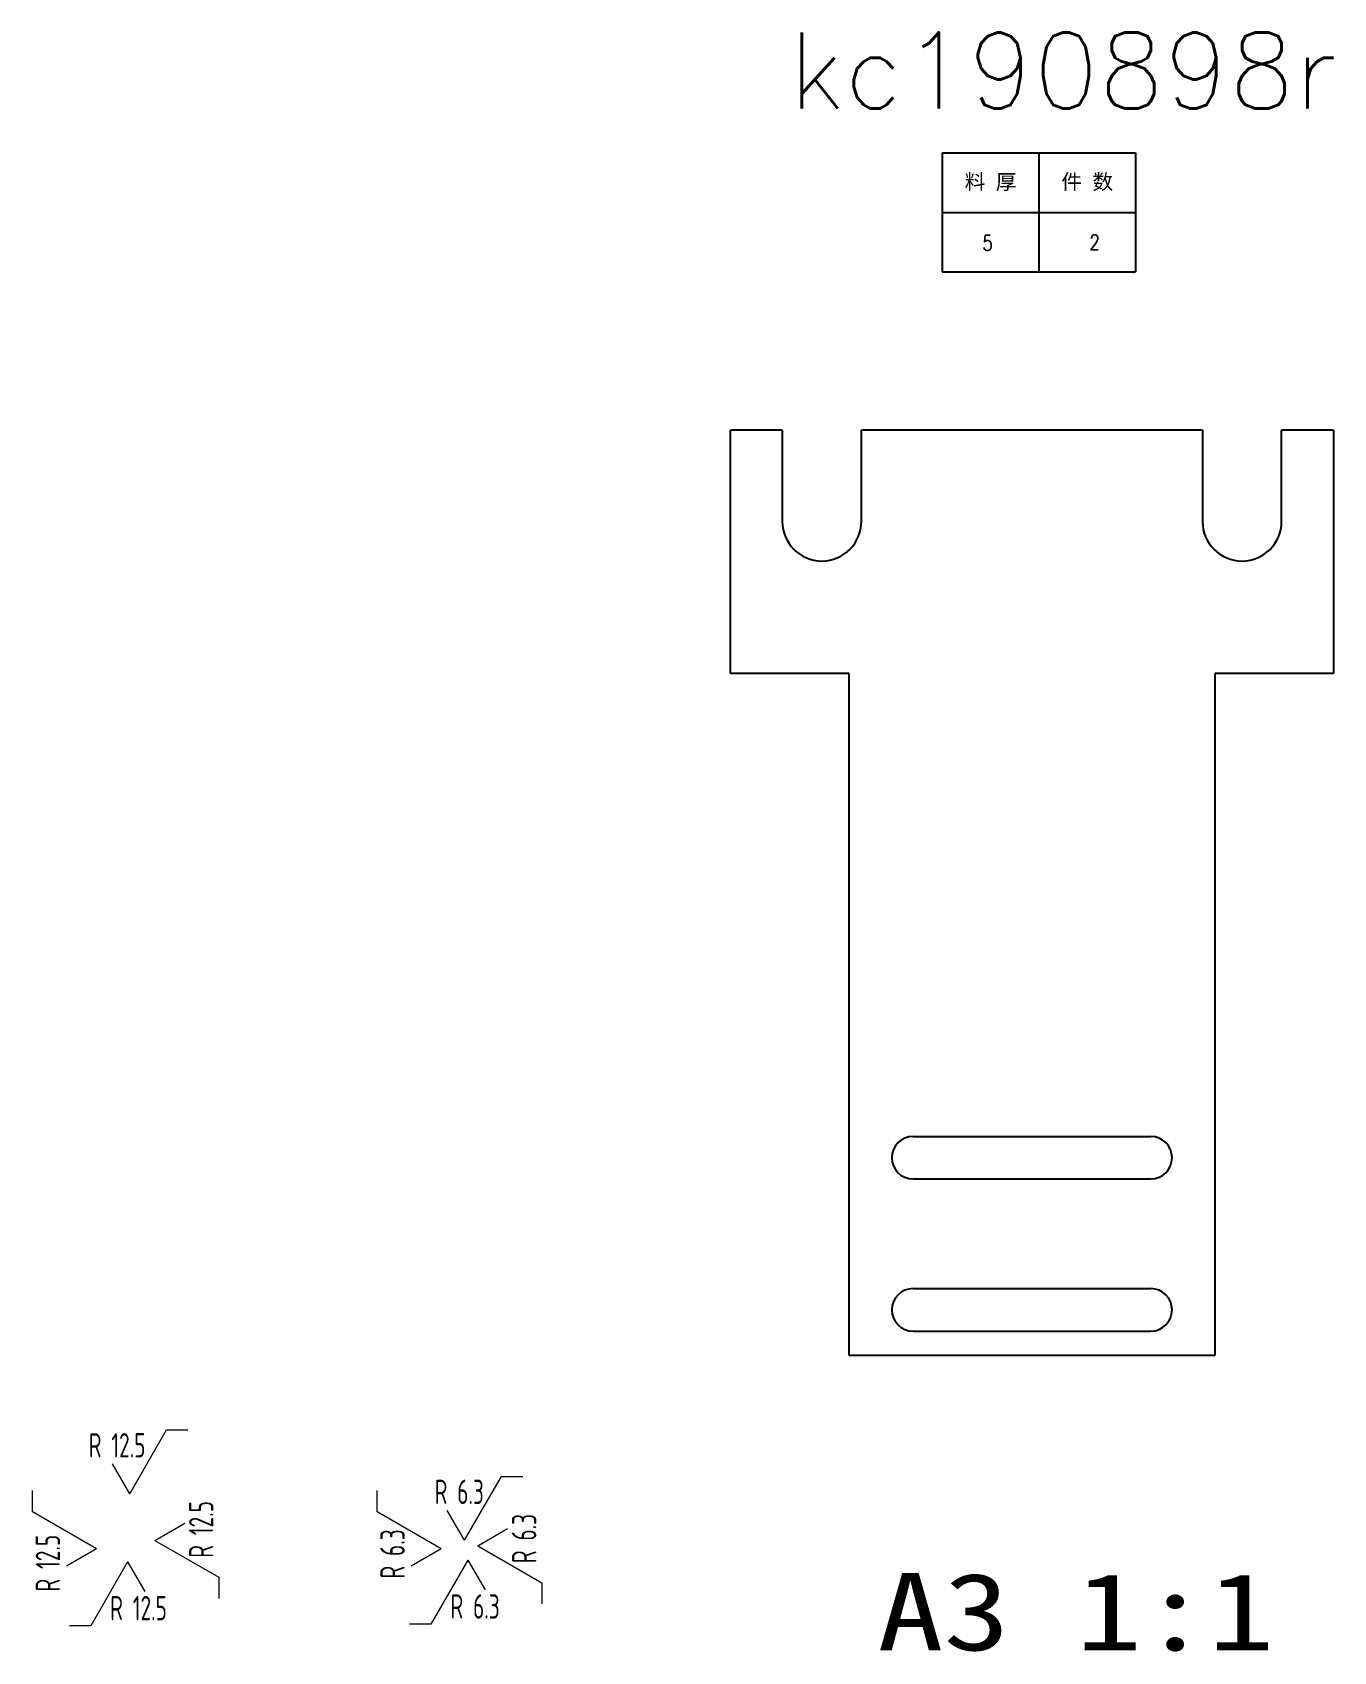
# Model space of a CAD drawing. Header units: millimetres. Extents: x 36361 to 54313, y -16165 to -10745.
# Drawn here: x 36837.1 to 37050.7, y -11010.6 to -10744.6 of the extents above; entities that cross this region are included whole.
import ezdxf
from ezdxf.enums import TextEntityAlignment as Align

# ---------------------------------------------------------------- set-up
doc = ezdxf.new("R2010")
doc.units = ezdxf.units.MM
for name, color, linetype, lineweight in [('123', 1, 'Continuous', 18), ('尺寸', 3, 'Continuous', 20), ('文字', 3, 'Continuous', 25), ('标注', 3, 'Continuous', 20)]:
    doc.layers.add(name, color=color, linetype=linetype, lineweight=lineweight)
doc.styles.add('DIM', font='txt.shx', dxfattribs={"width": 0.8, "bigfont": 'bigfont.shx'})
doc.styles.add('hztxt', font='ISOCP.SHX', dxfattribs={"width": 0.707, "bigfont": 'hztxt.shx'})
doc.styles.add('leroy', font='simplex.shx')
doc.styles.get("Standard").update_dxf_attribs({"font": 'simplex.shx', "bigfont": 'gbcbig.shx'})

# ---------------------------------------------------------------- blocks, each defined once
blk = doc.blocks.new('6.3-1')
at = {"layer": '标注'}
for p, q in [((0, 0), (-6.06, -10.5)), ((0, 0), (2.83, -4.9)), ((-6.06, -10.5), (-9.56, -10.5))]:
    blk.add_line(p, q, dxfattribs=at)
at = {"layer": '文字', "style": 'hztxt', "width": 0.707}
blk.add_text('R 6.3', height=4, dxfattribs=at).set_placement((-2.86, -9.61))
blk = doc.blocks.new('6.3-2')
at = {"layer": '标注'}
for p, q in [((0, 0), (4.9, 2.83)), ((0, 0), (10.5, -6.06)), ((10.5, -6.06), (10.5, -9.56))]:
    blk.add_line(p, q, dxfattribs=at)
at = {"layer": '文字', "style": 'hztxt', "width": 0.707}
blk.add_text('R 6.3', height=4, rotation=90, dxfattribs=at).set_placement((9.61, -2.86))
blk = doc.blocks.new('6.3-3')
at = {"layer": '标注'}
for p, q in [((0, 0), (6.06, 10.5)), ((6.06, 10.5), (9.56, 10.5)), ((0, 0), (-2.83, 4.9))]:
    blk.add_line(p, q, dxfattribs=at)
at = {"layer": '文字', "style": 'hztxt', "width": 0.707}
blk.add_text('R 6.3', height=4, dxfattribs=at).set_placement((-4.92, 5.96))
blk = doc.blocks.new('6.3-4')
at = {"layer": '标注'}
for p, q in [((-10.5, 6.06), (-10.5, 9.56)), ((0, 0), (-10.5, 6.06)), ((0, 0), (-4.9, -2.83))]:
    blk.add_line(p, q, dxfattribs=at)
at = {"layer": '文字', "style": 'hztxt', "width": 0.707}
blk.add_text('R 6.3', height=4, rotation=90, dxfattribs=at).set_placement((-5.96, -4.88))
blk = doc.blocks.new('12.5-1')
at = {"layer": '标注'}
for p, q in [((0, 0), (-6.06, -10.5)), ((0, 0), (2.83, -4.9)), ((-6.06, -10.5), (-9.56, -10.5))]:
    blk.add_line(p, q, dxfattribs=at)
at = {"layer": '文字', "style": 'hztxt', "width": 0.707}
blk.add_text('R 12.5', height=4, dxfattribs=at).set_placement((-2.86, -9.61))
blk = doc.blocks.new('12.5-2')
at = {"layer": '标注'}
for p, q in [((0, 0), (4.9, 2.83)), ((0, 0), (10.5, -6.06)), ((10.5, -6.06), (10.5, -9.56))]:
    blk.add_line(p, q, dxfattribs=at)
at = {"layer": '文字', "style": 'hztxt', "width": 0.707}
blk.add_text('R 12.5', height=4, rotation=90, dxfattribs=at).set_placement((9.61, -2.86))
blk = doc.blocks.new('12.5-3')
at = {"layer": '标注'}
for p, q in [((0, 0), (6.06, 10.5)), ((6.06, 10.5), (9.56, 10.5)), ((0, 0), (-2.83, 4.9))]:
    blk.add_line(p, q, dxfattribs=at)
at = {"layer": '文字', "style": 'hztxt', "width": 0.707}
blk.add_text('R 12.5', height=4, dxfattribs=at).set_placement((-6.73, 5.96))
blk = doc.blocks.new('12.5-4')
at = {"layer": '标注'}
for p, q in [((-10.5, 6.06), (-10.5, 9.56)), ((0, 0), (-10.5, 6.06)), ((0, 0), (-4.9, -2.83))]:
    blk.add_line(p, q, dxfattribs=at)
at = {"layer": '文字', "style": 'hztxt', "width": 0.707}
blk.add_text('R 12.5', height=4, rotation=90, dxfattribs=at).set_placement((-5.96, -7.01))
blk = doc.blocks.new('*T109')
at = {"color": 0, "linetype": 'ByBlock', "lineweight": -2, "transparency": 16777216}
for p, q in [((0, 0), (127, 0)), ((0, 0), (0, -78)), ((63.5, 0), (63.5, -78)), ((127, 0), (127, -78)), ((0, -39), (127, -39)), ((0, -78), (127, -78))]:
    blk.add_line(p, q, dxfattribs=at)
at = {"color": 0, "transparency": 16777216, "char_height": 10, "width": 60.5, "attachment_point": 5}
for s, insert in [('{\\fSimSun|b0|i0|c134|p2;料 厚}', (31.75, -19.5)), ('{\\fSimSun|b0|i0|c134|p2;件 数}', (95.25, -19.5))]:
    blk.add_mtext(s, dxfattribs=dict(at, insert=insert))
blk = doc.blocks.new('拆图参数')
blk.add_blockref('*T109', (-63.5, 78))
at = {"style": 'DIM', "width": 0.8}
blk.add_attdef('6', text='', height=10, dxfattribs=at).set_placement((-37.1, 18.9), align=Align.MIDDLE_LEFT)
blk.add_attdef('1', text='', height=10, dxfattribs=at).set_placement((36.6, 19.3), align=Align.MIDDLE_CENTER)

msp = doc.modelspace()

# ---------------------------------------------------------------- linework, layer by layer
for p, q in [((36951.711, -10849.926), (36951.711, -10809.926)), ((36960.211, -10809.926), (36951.711, -10809.926)), ((36960.211, -10809.926), (36960.211, -10824.926)), ((37029.211, -10809.926), (36973.211, -10809.926)), ((36973.211, -10824.926), (36973.211, -10809.926)), ((37029.211, -10809.926), (37029.211, -10824.926)), ((37050.711, -10809.926), (37042.211, -10809.926)), ((37042.211, -10824.926), (37042.211, -10809.926)), ((37050.711, -10809.926), (37050.711, -10849.926)), ((36971.211, -10849.926), (36951.711, -10849.926)), ((36971.211, -10961.926), (36971.211, -10849.926)), ((37050.711, -10849.926), (37031.211, -10849.926)), ((37031.211, -10849.926), (37031.211, -10961.926)), ((36981.711, -10925.926), (37020.711, -10925.926)), ((36981.711, -10932.926), (37020.711, -10932.926)), ((36981.711, -10950.926), (37020.711, -10950.926)), ((36981.711, -10957.926), (37020.711, -10957.926)), ((37031.211, -10961.926), (36971.211, -10961.926))]:
    msp.add_line(p, q)
for centre, radius, start, end in [((36966.711, -10824.926), 6.5, 180.00001, 0), ((37035.711, -10824.926), 6.5, 180.00001, 0), ((36981.711, -10929.426), 3.5, 90, 270), ((37020.711, -10929.426), 3.5, 270, 90), ((36981.711, -10954.426), 3.5, 90, 270), ((37020.711, -10954.426), 3.5, 270, 90)]:
    msp.add_arc(centre, radius, start, end)

# ---------------------------------------------------------------- block references
at = {"xscale": 0.25, "yscale": 0.25, "zscale": 0.25}
msp.add_blockref('拆图参数', (37002.351, -10783.901), dxfattribs=at).add_auto_attribs({'1': '2', '6': '5'})
at = {"layer": '尺寸'}
for name, p in [('12.5-3', (36853.064, -10984.627)), ('12.5-4', (36847.588, -10993.681)), ('6.3-4', (36904.181, -10993.681)), ('6.3-3', (36908.047, -10992.27)), ('12.5-2', (36857.197, -10992.286)), ('6.3-2', (36910.22, -10993.175)), ('12.5-1', (36852.717, -10995.799)), ('6.3-1', (36908.59, -10995.528))]:
    msp.add_blockref(name, p, dxfattribs=at)

# ---------------------------------------------------------------- texts
at = {"insert": (36961.275, -10744.593), "char_height": 12.5, "attachment_point": 1}
msp.add_mtext_dynamic_manual_height_columns('kc190898r', width=205.1462, gutter_width=62.5, heights=[0], dxfattribs=at)
at = {"layer": '123', "color": 1, "insert": (36975.826, -11010.558), "char_height": 12.7, "attachment_point": 7, "line_spacing_factor": 0.903614, "style": 'leroy'}
msp.add_mtext('{\\fSimSun|b0|i0|c134|p2;\\W1.2578;A3 1:1}', dxfattribs=at)

doc.saveas('drawing.dxf')
